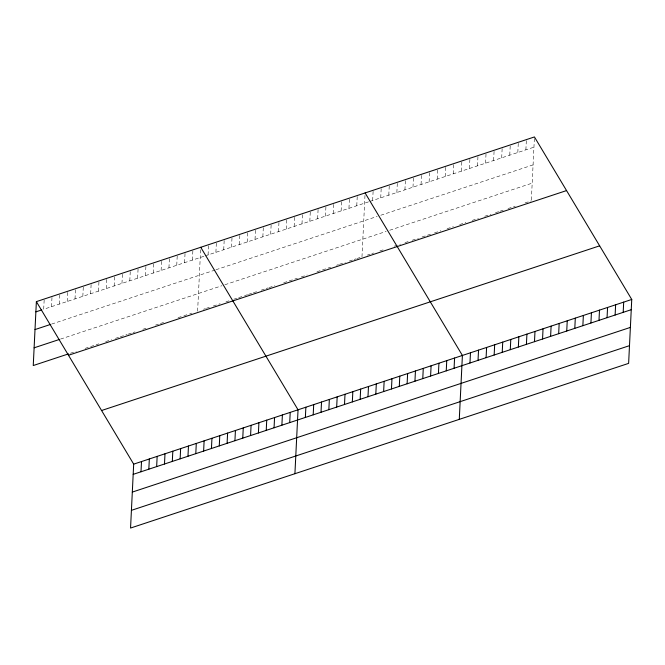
<?xml version="1.0" encoding="UTF-8"?>
<svg xmlns="http://www.w3.org/2000/svg" width="665" height="665" viewBox="0 0 665 665"><rect width="100%" height="100%" fill="white"/><g stroke="black" fill="none" stroke-linecap="round" stroke-linejoin="round"><path stroke-width="0.5" stroke-dasharray="3.33 2.49" d="M44.156 300.056L43.699 309.258L204.155 256.208M51.529 306.673L52.028 296.449M59.36 304.088L59.858 293.863M67.182 301.494L67.68 291.27M75.012 298.909L75.511 288.685M82.834 296.324L83.333 286.1M90.664 293.731L91.163 283.506M98.487 291.145L98.994 280.921M106.317 288.56L106.816 278.336M114.147 285.975L114.646 275.742M121.969 283.381L122.468 273.157M129.8 280.796L130.298 270.572M137.622 278.211L138.12 267.987M145.452 275.618L145.951 265.393M153.274 273.032L153.781 262.808M161.105 270.447L161.603 260.223M168.935 267.854L169.434 257.629M176.757 265.269L177.256 255.044M184.587 262.683L185.086 252.459M192.409 260.09L192.917 249.865M197.613 311.195L200.689 248.303M208.062 254.919L208.569 244.695M215.892 252.326L216.391 242.102M223.723 249.741L224.221 239.516M231.545 247.156L232.043 236.931M239.375 244.57L239.874 234.338M247.197 241.977L247.704 231.753M255.028 239.392L255.526 229.167M262.85 236.806L263.357 226.582M270.68 234.213L271.179 223.989M278.51 231.628L279.009 221.403M286.332 229.043L286.831 218.818M294.163 226.449L294.662 216.225M301.985 223.864L302.492 213.64M309.815 221.279L310.314 211.054M317.646 218.685L318.144 208.461M325.468 216.1L325.966 205.876M333.298 213.515L333.797 203.291M341.12 210.921L341.619 200.697M348.95 208.336L349.449 198.112M356.773 205.751L357.28 195.527M361.976 256.848L365.052 193.956M372.666 200.498L373.165 190.273M380.729 197.829L381.228 187.605M388.792 195.161L389.291 184.936M396.855 192.501L397.362 182.276M404.919 189.833L405.426 179.608M412.99 187.164L413.489 176.94M421.053 184.496L421.552 174.272M429.116 181.836L429.615 171.612M437.179 179.168L437.678 168.943M445.242 176.499L445.741 166.275M453.306 173.831L453.804 163.607M461.369 171.171L461.867 160.947M469.432 168.503L469.931 158.278M477.495 165.834L478.002 155.61M485.566 163.166L486.065 152.942M493.63 160.506L494.128 150.282M501.693 157.838L502.191 147.613M509.756 155.169L510.255 144.945M517.819 152.501L518.318 142.277M525.882 149.841L526.381 139.617M531.36 199.974L534.394 137.971M205.128 255.892L369.083 201.678M369.981 201.387L533.945 147.173M51.637 324.071L215.028 270.048M216.009 269.724L377.18 216.433M380.762 215.252L533.081 164.887M60.532 339.084L221.96 285.717M224.895 284.745L386.141 231.428M389.723 230.248L532.191 183.141M70.424 353.248L76.3 351.303M85.103 348.394L98.802 343.863M105.652 341.602L111.52 339.657M115.436 338.369L119.343 337.072M120.323 336.748L127.173 334.487M128.154 334.163L132.061 332.866M133.042 332.542L134.995 331.893M142.825 329.308L146.741 328.011M155.544 325.102L158.478 324.138M160.44 323.489L164.346 322.193M178.045 317.662L181.961 316.374M183.914 315.725L186.848 314.753M189.783 313.78L191.744 313.132M203.482 309.25L205.443 308.61M206.416 308.286L209.35 307.313M213.266 306.016L220.115 303.755M225.984 301.81L228.918 300.846M233.814 299.225L236.748 298.252M238.702 297.612L242.617 296.316M244.57 295.667L247.513 294.695M248.486 294.371L252.401 293.082M253.382 292.758L257.297 291.461M261.204 290.173L265.119 288.876M266.1 288.552L268.053 287.903M269.034 287.579L274.903 285.642M283.706 282.733L297.405 278.203M301.32 276.906L307.188 274.969M316.972 271.727L330.671 267.205M336.54 265.26L338.493 264.612M339.474 264.288L345.343 262.351M349.258 261.054L353.173 259.766M354.146 259.441L356.108 258.793M357.088 258.469L360.023 257.496M367.354 255.077L370.039 254.188M371.835 253.589L373.622 252.999M379.898 250.929L385.276 249.151M394.229 246.183L400.505 244.113M404.985 242.634L410.363 240.855M412.15 240.265L418.426 238.186M422.009 237.006L426.489 235.518M427.387 235.227L430.97 234.038M434.553 232.858L440.829 230.78M447.096 228.71L453.372 226.632M459.64 224.562L465.916 222.484M472.183 220.414L478.459 218.336M484.727 216.266L491.003 214.188M495.483 212.709L499.066 211.528M499.964 211.229L503.546 210.049M508.027 208.561L515.192 206.192M525.051 202.933L531.318 200.863"/><path stroke-width="1" d="M36.376 301.627L133.682 464.137L130.556 528.052L628.625 363.373L631.75 299.458L534.444 136.948L36.376 301.627L33.25 365.542L68.47 353.896M141.005 471.776L141.504 461.552M148.835 469.191L149.334 458.966M156.657 466.597L157.156 456.373M164.488 464.012L164.987 453.788M172.31 461.427L172.817 451.202M180.14 458.833L180.639 448.609M187.971 456.248L188.469 446.024M195.793 453.663L196.291 443.439M203.623 451.07L204.122 440.845M211.445 448.484L211.944 438.26M219.275 445.899L219.774 435.675M227.097 443.314L227.605 433.081M234.928 440.72L235.427 430.496M242.758 438.135L243.257 427.911M250.58 435.55L251.079 425.326M258.411 432.957L258.909 422.732M266.233 430.371L266.731 420.147M274.063 427.786L274.562 417.562M281.885 425.193L282.392 414.968M289.716 422.608L290.214 412.383M294.919 473.713L298.045 409.798L200.739 247.28M305.368 417.429L305.867 407.204M313.198 414.844L313.697 404.619M321.02 412.258L321.519 402.034M328.851 409.673L329.35 399.441M336.673 407.08L337.18 396.855M344.503 404.495L345.002 394.27M352.334 401.909L352.832 391.685M360.156 399.316L360.654 389.091M367.986 396.731L368.485 386.506M375.808 394.146L376.307 383.921M383.639 391.552L384.137 381.328M391.461 388.967L391.968 378.742M399.291 386.382L399.79 376.157M407.121 383.788L407.62 373.564M414.943 381.203L415.442 370.979M422.774 378.618L423.273 368.393M430.596 376.024L431.103 365.8M438.426 373.439L438.925 363.215M446.248 370.854L446.755 360.63M454.079 368.269L454.577 358.036M459.282 419.366L462.408 355.451L365.102 192.933M469.972 363.007L470.471 352.783M478.035 360.347L478.534 350.123M486.098 357.679L486.597 347.454M494.162 355.01L494.66 344.786M502.225 352.342L502.723 342.118M510.288 349.682L510.787 339.458M518.351 347.014L518.858 336.789M526.414 344.345L526.921 334.121M534.485 341.677L534.984 331.453M542.549 339.017L543.047 328.793M550.612 336.349L551.11 326.124M558.675 333.68L559.174 323.456M566.738 331.02L567.237 320.788M574.801 328.352L575.3 318.128M582.864 325.684L583.363 315.459M590.927 323.015L591.426 312.791M598.99 320.355L599.498 310.123M607.062 317.687L607.561 307.463M615.125 315.019L615.624 304.794M623.188 312.351L623.687 302.126M35.877 311.852L41.745 309.907M35.012 329.566L50.665 324.387M34.114 347.82L59.551 339.408M68.487 355.251L566.555 190.581M101.57 410.513L599.639 245.834M133.682 464.137L631.75 299.458M133.183 474.361L631.251 309.691M132.31 492.083L630.387 327.404M131.421 510.338L629.489 345.659"/></g></svg>
